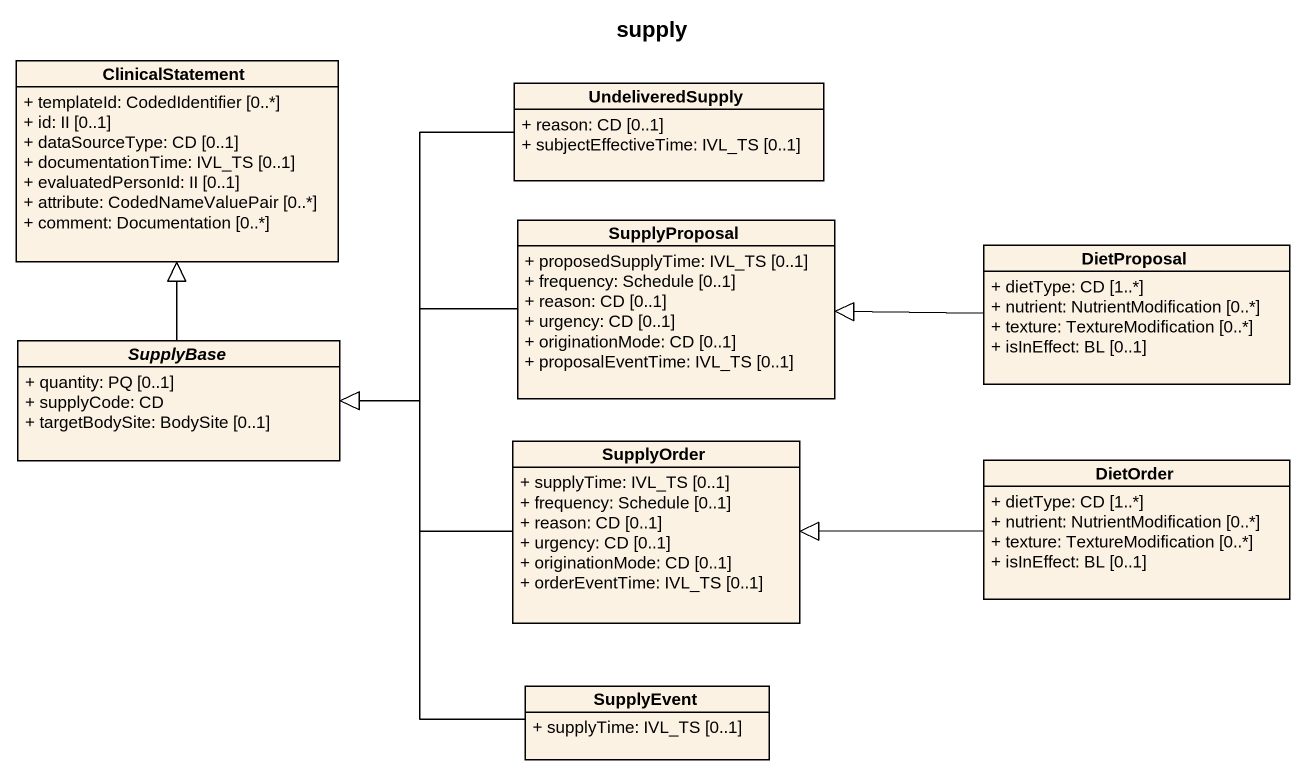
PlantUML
@startuml
title supply
hide circle
hide empty members
skinparam classAttributeIconSize 0
class ClinicalStatement {
  + templateId: CodedIdentifier [0..*]
  + id: II [0..1]
  + dataSourceType: CD [0..1]
  + documentationTime: IVL_TS [0..1]
  + evaluatedPersonId: II [0..1]
  + attribute: CodedNameValuePair [0..*]
  + comment: Documentation [0..*]
}
class UndeliveredSupply {
  + reason: CD [0..1]
  + subjectEffectiveTime: IVL_TS [0..1]
}
class SupplyProposal {
  + proposedSupplyTime: IVL_TS [0..1]
  + frequency: Schedule [0..1]
  + reason: CD [0..1]
  + urgency: CD [0..1]
  + originationMode: CD [0..1]
  + proposalEventTime: IVL_TS [0..1]
}
class DietProposal {
  + dietType: CD [1..*]
  + nutrient: NutrientModification [0..*]
  + texture: TextureModification [0..*]
  + isInEffect: BL [0..1]
}
abstract class SupplyBase {
  + quantity: PQ [0..1]
  + supplyCode: CD
  + targetBodySite: BodySite [0..1]
}
class SupplyOrder {
  + supplyTime: IVL_TS [0..1]
  + frequency: Schedule [0..1]
  + reason: CD [0..1]
  + urgency: CD [0..1]
  + originationMode: CD [0..1]
  + orderEventTime: IVL_TS [0..1]
}
class DietOrder {
  + dietType: CD [1..*]
  + nutrient: NutrientModification [0..*]
  + texture: TextureModification [0..*]
  + isInEffect: BL [0..1]
}
class SupplyEvent {
  + supplyTime: IVL_TS [0..1]
}
UndeliveredSupply -left-|> SupplyBase
SupplyProposal -left-|> SupplyBase
DietProposal -left-|> SupplyProposal
SupplyBase -up-|> ClinicalStatement
SupplyOrder -left-|> SupplyBase
DietOrder -left-|> SupplyOrder
SupplyEvent -up-|> SupplyBase
@enduml
